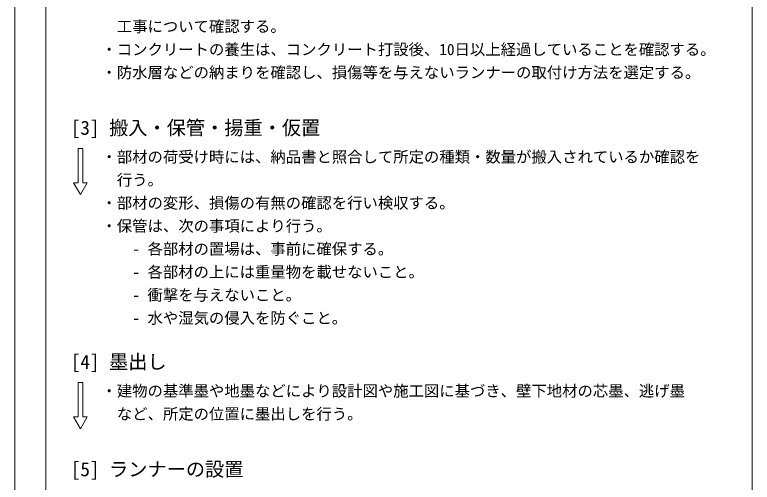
# Model space of a CAD drawing. Units: millimetres on the paper. Extents: x -195 to 195, y -140 to 138.
# Drawn here: x -195 to -99, y 16.3 to 77.2 of the extents above; entities that cross this region are included whole.
import ezdxf
from ezdxf.enums import TextEntityAlignment as Align

# ---------------------------------------------------------------- set-up
doc = ezdxf.new("R2010")
doc.units = ezdxf.units.MM
doc.layers.add('0-6_文字・矢印', color=4, linetype='Continuous', lineweight=9)
doc.layers.add('F-3_ランナー', color=4, linetype='Continuous', lineweight=9)
doc.styles.add('ＭＳ ゴシック', font='')
doc.styles.get('ＭＳ ゴシック').set_extended_font_data('MS Gothic')

msp = doc.modelspace()

# ---------------------------------------------------------------- linework, layer by layer
at = {"layer": '0-6_文字・矢印'}
for p, q in [((-186.754, 59.756), (-186.154, 59.756)), ((-186.754, 59.756), (-186.754, 55.315)), ((-186.154, 59.756), (-186.154, 55.315)), ((-187.354, 55.315), (-186.754, 55.315)), ((-186.454, 53.756), (-187.354, 55.315)), ((-186.454, 53.756), (-185.554, 55.315)), ((-186.154, 55.315), (-185.554, 55.315)), ((-186.754, 29.256), (-186.754, 24.815)), ((-186.454, 23.256), (-187.354, 24.815)), ((-187.354, 24.815), (-186.754, 24.815)), ((-186.454, 23.256), (-185.554, 24.815)), ((-186.154, 24.815), (-185.554, 24.815))]:
    msp.add_line(p, q, dxfattribs=at)
msp.add_lwpolyline([(-186.754, 29.256), (-186.154, 29.256), (-186.154, 24.815)], dxfattribs=at)
at = {"layer": 'F-3_ランナー', "color": 3, "lineweight": 18}
for p, q in [((-195, 137.5), (-195, -137.5)), ((-190.954, 102.506), (-190.954, -95.494)), ((-98.954, 102.506), (-98.954, -95.494))]:
    msp.add_line(p, q, dxfattribs=at)

# ---------------------------------------------------------------- texts
at = {"layer": '0-6_文字・矢印', "style": 'ＭＳ ゴシック'}
for s, height, p in [('\u3000工事について確認する。', 1.466, (-183.704, 74.506)), ('・コンクリートの養生は、コンクリート打設後、10日以上経過していることを確認する。', 1.466, (-183.704, 71.506)), ('・防水層などの納まりを確認し、損傷等を与えないランナーの取付け方法を選定する。', 1.466, (-183.704, 68.506)), ('[3] 搬入・保管・揚重・仮置', 1.833, (-187.704, 61.006)), ('・部材の荷受け時には、納品書と照合して所定の種類・数量が搬入されているか確認を', 1.466, (-183.704, 57.506)), ('\u3000行う。', 1.466, (-183.704, 54.506)), ('・部材の変形、損傷の有無の確認を行い検収する。', 1.466, (-183.704, 51.506)), ('・保管は、次の事項により行う。', 1.466, (-183.704, 48.506)), ('- 各部材の置場は、事前に確保する。', 1.466, (-179.704, 45.506)), ('- 各部材の上には重量物を載せないこと。', 1.466, (-179.704, 42.506)), ('- 衝撃を与えないこと。', 1.466, (-179.704, 39.506)), ('- 水や湿気の侵入を防ぐこと。', 1.466, (-179.704, 36.506)), ('[4] 墨出し', 1.833, (-187.704, 30.506)), ('・建物の基準墨や地墨などにより設計図や施工図に基づき、壁下地材の芯墨、逃げ墨', 1.466, (-183.704, 27.006)), ('\u3000など、所定の位置に墨出しを行う。', 1.466, (-183.704, 24.006)), ('[5] ランナーの設置', 1.833, (-187.704, 16.506))]:
    msp.add_text(s, height=height, dxfattribs=at).set_placement(p, align=Align.BOTTOM_LEFT)

doc.saveas('drawing.dxf')
